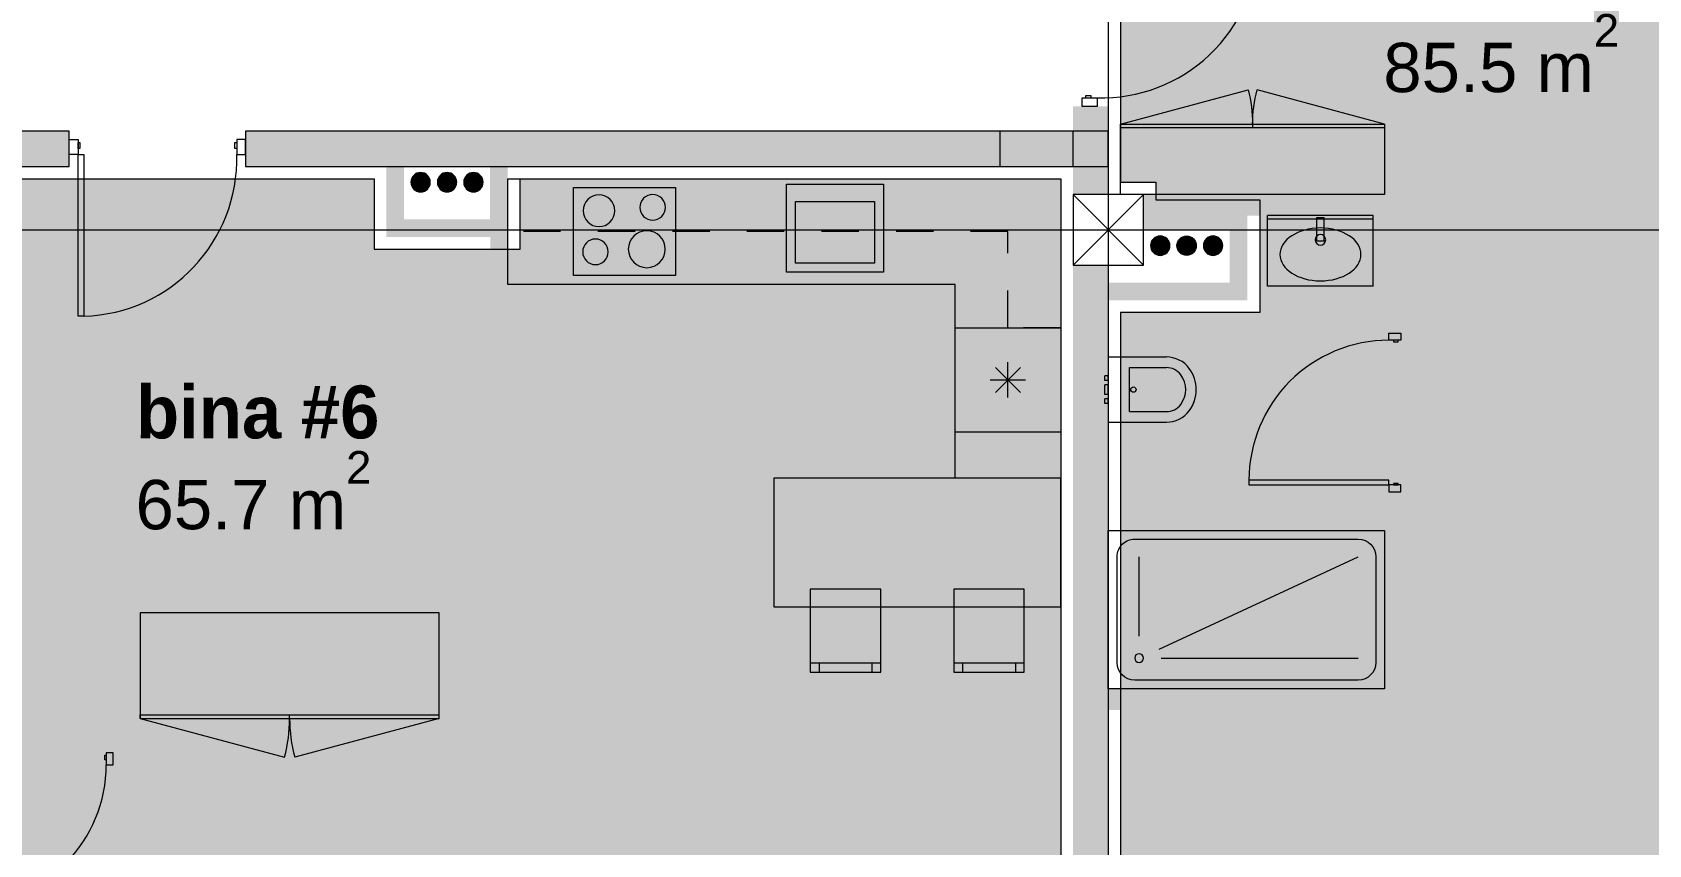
# Model space of a CAD drawing. Header units: millimetres. Extents: x 475159934 to 476245151, y 4620917055 to 4621447368.
# Drawn here: x 475283914 to 475293093, y 4621049937 to 4621054547 of the extents above; entities that cross this region are included whole.
import ezdxf

# ---------------------------------------------------------------- set-up
doc = ezdxf.new("R2010")
doc.units = ezdxf.units.MM
doc.header["$MEASUREMENT"] = 0
doc.linetypes.add('Dashed', pattern=[423.333333, 211.666667, -211.666667])
for name, color, linetype, lineweight in [('2D Drafting - General_Pen_No__1_Pen_No__7', 7, 'Continuous', 0), ('2D Drafting - General_Pen_No__1_Pen_No__7_Pen_No__7', 7, 'Continuous', 0), ('2D Drafting - General_Pen_No__250_Pen_No__2_Pen_No__7', 7, 'Continuous', 0), ('2D Drafting - General_Pen_No__250_Pen_No__7_Pen_No__7', 7, 'Continuous', 0), ('2D Drafting - General_Pen_No__7_Pen_No__7_Pen_No__7', 7, 'Continuous', 0), ('Annotation - Text_Pen_No__7_Pen_No__142', 142, 'Continuous', 0), ('Doors_Pen_No__7_Pen_No__7_Pen_No__7', 7, 'Continuous', 0), ('G-Anno-Nplt_Pen_No__142', 142, 'Continuous', 0), ('G-Anno-Nplt_Pen_No__151', 151, 'Continuous', 0), ('G-Anno-Nplt_Pen_No__4', 7, 'Continuous', 0), ('shaxtebi da milebi_Pen_No__1_Pen_No__1_Pen_No__1', 1, 'Continuous', 0), ('shaxtebi da milebi_Pen_No__5_Pen_No__5_Pen_No__5', 5, 'Continuous', 0), ('zoma_Pen_No__142', 142, 'Continuous', 0), ('zoma_Pen_No__5_Pen_No__5', 5, 'Continuous', 0)]:
    doc.layers.add(name, color=color, linetype=linetype, lineweight=lineweight)
doc.layers.add('New_Interior - Furniture', color=7, linetype='Continuous')
doc.layers.add('zoma', color=7, linetype='Continuous')
doc.layers.add('New_Interior - Furniture _Pen_No__252', color=7, linetype='Continuous', lineweight=0, true_color=0x666666)
doc.layers.add('shaxtebi da milebi_Pen_No__5_Pen_No__5_Pen_No__252', color=7, linetype='Continuous', lineweight=0, true_color=0x666666)
doc.styles.add('GENERATED_STYLE_1', font='arial.ttf')
doc.styles.add('GENERATED_STYLE_3', font='arial.ttf')
doc.styles.add('GENERATED_STYLE_7', font='')
doc.styles.get('GENERATED_STYLE_7').set_extended_font_data('AcadMtavr', bold=True)
doc.dimstyles.new('GENERATED_STYLE__3', dxfattribs={"dimtxt": 200, "dimasz": 64.421331, "dimexe": 0.18, "dimexo": 3, "dimgap": 0, "dimtad": 1, "dimtih": 1, "dimtoh": 1, "dimlfac": 0.001, "dimzin": 0, "dimdsep": 46, "dimtxsty": 'GENERATED_STYLE_3', "dimblk": 'ARROWHEAD_2', "dimblk1": 'ARROWHEAD_2', "dimblk2": 'ARROWHEAD_2', "dimcen": 0.09, "dimclrd": 142, "dimclre": 142, "dimclrt": 142, "dimadec": 0, "dimazin": 0, "dimtfac": 1, "dimtdec": 4, "dimtmove": 0, "dimatfit": 3, "dimfxl": 1, "dimtolj": 1, "dimtzin": 0, "dimarcsym": 0})
doc.dimstyles.new('GENERATED_STYLE__6', dxfattribs={"dimtxt": 200, "dimasz": 64.421331, "dimexe": 0.18, "dimexo": 3, "dimgap": 0, "dimtad": 1, "dimlfac": 0.001, "dimzin": 0, "dimdsep": 46, "dimtxsty": 'GENERATED_STYLE_3', "dimblk": 'ARROWHEAD_2', "dimblk1": 'ARROWHEAD_2', "dimblk2": 'ARROWHEAD_2', "dimcen": 0.09, "dimclrd": 142, "dimclre": 142, "dimclrt": 142, "dimadec": 0, "dimazin": 0, "dimtfac": 1, "dimtdec": 4, "dimtmove": 0, "dimatfit": 3, "dimfxl": 1, "dimtolj": 1, "dimtzin": 0, "dimarcsym": 0})

# ---------------------------------------------------------------- blocks, each defined once
blk = doc.blocks.new('Kitchen Layout 26_6')
at = {"layer": 'New_Interior - Furniture _Pen_No__252', "color": 251, "linetype": 'Continuous', "lineweight": 0, "true_color": 0x666666}
for p, q in [((4009, 734.4), (4009, 534.4)), ((3938.3, 705.1), (4079.7, 563.7)), ((3938.3, 563.7), (4079.7, 705.1)), ((3909, 634.4), (4109, 634.4)), ((3252.1, -27.5), (2802.1, -27.5)), ((2802.1, -27.5), (2802.1, -377.5)), ((3252.1, -377.5), (3252.1, -27.5)), ((2802.1, -377.5), (3252.1, -377.5))]:
    blk.add_line(p, q, dxfattribs=at)
at = {"layer": 'New_Interior - Furniture _Pen_No__252', "color": 251, "linetype": 'Dashed', "lineweight": 0, "true_color": 0x666666}
for p, q in [((4309, 338.2), (4009, 338.2)), ((4009, 338.2), (4009, -207.5)), ((4309, -507.5), (4309, 338.2)), ((4009, -207.5), (1168.5, -207.5)), ((1168.5, -207.5), (1168.5, -507.5)), ((1168.5, -507.5), (4309, -507.5))]:
    blk.add_line(p, q, dxfattribs=at)
at = {"layer": 'New_Interior - Furniture _Pen_No__252', "color": 251, "linetype": 'Continuous', "lineweight": 0, "true_color": 0x666666, "flags": 128}
for points in [[(1168.5, -507.5), (4309, -507.5), (4309, 1192.5), (3709, 1192.5), (3709, 92.5), (1168.5, 92.5)], [(3709, 930.6), (3709, 338.2), (4309, 338.2), (4309, 930.6)], [(2122.1, 42.5), (1542.1, 42.5), (1542.1, -457.5), (2122.1, -457.5)], [(3302.1, 22.5), (2752.1, 22.5), (2752.1, -477.5), (3302.1, -477.5)]]:
    blk.add_lwpolyline(points, close=True, dxfattribs=at)
at = {"layer": 'New_Interior - Furniture _Pen_No__252', "color": 251, "linetype": 'Continuous', "lineweight": 0, "true_color": 0x666666}
for centre, radius in [((1666.8, -92.5), 72.5), ((1958.5, -107.5), 105), ((1687.1, -325.5), 90), ((1991.6, -345), 72.5)]:
    blk.add_circle(centre, radius, dxfattribs=at)
blk = doc.blocks.new('Dining Table Rectangle 24')
at = {"layer": 'New_Interior - Furniture _Pen_No__252', "color": 251, "linetype": 'Continuous', "lineweight": 0, "true_color": 0x666666}
for p, q in [((-557.5, 685), (-557.5, 735)), ((-257.5, 685), (-257.5, 735)), ((257.5, 685), (257.5, 735)), ((557.5, 685), (557.5, 735)), ((-607.5, 685), (-207.5, 685)), ((207.5, 685), (607.5, 685))]:
    blk.add_line(p, q, dxfattribs=at)
at = {"layer": 'New_Interior - Furniture _Pen_No__252', "color": 251, "linetype": 'Continuous', "lineweight": 0, "true_color": 0x666666, "flags": 128}
for points in [[(-607.5, 265), (-207.5, 265), (-207.5, 735), (-607.5, 735)], [(207.5, 265), (607.5, 265), (607.5, 735), (207.5, 735)], [(-815, -365), (815, -365), (815, 365), (-815, 365)]]:
    blk.add_lwpolyline(points, close=True, dxfattribs=at)
blk = doc.blocks.new('Shower Tray 26')
at = {"layer": 'New_Interior - Furniture _Pen_No__252', "color": 251, "linetype": 'Continuous', "lineweight": 0, "true_color": 0x666666}
for p, q in [((750, 1519.1), (150, 1519.1)), ((50, 1419.1), (50, 150)), ((175, 300), (175, 1419.1)), ((226.4, 288.9), (750, 1419.1)), ((850, 150), (850, 1419.1)), ((300, 175), (750, 175)), ((150, 50), (750, 50))]:
    blk.add_line(p, q, dxfattribs=at)
at = {"layer": 'New_Interior - Furniture _Pen_No__252', "color": 251, "linetype": 'Continuous', "lineweight": 0, "true_color": 0x666666, "flags": 128}
blk.add_lwpolyline([(900, 0), (900, 1569.1), (0, 1569.1), (0, 0)], close=True, dxfattribs=at)
at = {"layer": 'New_Interior - Furniture _Pen_No__252', "color": 251, "linetype": 'Continuous', "lineweight": 0, "true_color": 0x666666}
blk.add_circle((175, 175), 25, dxfattribs=at)
for centre, start, end in [((150, 1419.1), 90, 180), ((750, 1419.1), 0, 90), ((150, 150), 180, 270), ((750, 150), 270, 0)]:
    blk.add_arc(centre, 100, start, end, dxfattribs=at)
blk = doc.blocks.new('Multi-Basin Counter 26')
at = {"layer": 'New_Interior - Furniture _Pen_No__252', "color": 251, "linetype": 'Continuous', "lineweight": 0, "true_color": 0x666666}
for p, q in [((-300, 0), (300, 0)), ((-300, -400), (-300, 0)), ((300, -400), (300, 0)), ((-300, -20), (300, -20)), ((-300, -400), (300, -400))]:
    blk.add_line(p, q, dxfattribs=at)
at = {"layer": 'New_Interior - Furniture _Pen_No__252', "color": 251, "linetype": 'Continuous', "lineweight": 0, "true_color": 0x666666, "flags": 128}
blk.add_lwpolyline([(-20, -145), (20, -145), (20, -10), (-20, -10)], close=True, dxfattribs=at)
at = {"layer": 'New_Interior - Furniture _Pen_No__252', "color": 251, "linetype": 'Continuous', "lineweight": 0, "true_color": 0x666666}
blk.add_circle((0, -137.1895), 30, dxfattribs=at)
blk.add_ellipse((0, -220), major_axis=(230, 0), ratio=0.652173913, dxfattribs=at)
blk = doc.blocks.new('Bidet 26')
at = {"layer": 'New_Interior - Furniture _Pen_No__252', "color": 251, "linetype": 'Continuous', "lineweight": 0, "true_color": 0x666666}
for p, q in [((185, 0), (-185, 0)), ((-78.5, 20), (-74.5, 20)), ((-78.5, 0), (-78.5, 20)), ((-74.5, 20), (-65, 20)), ((-65, 20), (-55.5, 20)), ((-55.5, 20), (-51.5, 20)), ((-51.5, 0), (-51.5, 20)), ((-27, 20), (-19.1, 20)), ((-27, 0), (-27, 20)), ((-19.1, 20), (0, 20)), ((0, 20), (19.1, 20)), ((0, 0), (19.1, 0)), ((19.1, 20), (27, 20)), ((19.1, 0), (27, 0)), ((27, 0), (27, 20)), ((51.5, 20), (55.5, 20)), ((51.5, 0), (51.5, 20)), ((51.5, 0), (55.5, 0)), ((55.5, 20), (65, 20)), ((55.5, 0), (65, 0)), ((65, 20), (74.5, 20)), ((65, 0), (74.5, 0)), ((74.5, 20), (78.5, 20)), ((74.5, 0), (78.5, 0)), ((78.5, 0), (78.5, 20)), ((185, 0), (185, -330)), ((-185, 0), (-185, -330)), ((-78.5, 0), (-74.5, 0)), ((-74.5, 0), (-65, 0)), ((-65, 0), (-55.5, 0)), ((-55.5, 0), (-51.5, 0)), ((-27, 0), (-19.1, 0)), ((-19.1, 0), (0, 0)), ((-125, -120), (-125, -330)), ((-125, -120), (125, -120)), ((125, -120), (125, -330))]:
    blk.add_line(p, q, dxfattribs=at)
blk.add_circle((0, -142.5), 15, dxfattribs=at)
for centre, radius, start, end in [((-22.5, -330), 162.5, 180, 233.1301), ((-22.5, -330), 162.5, 180, 233.1301), ((-22.5, -330), 102.5, 180, 233.1301), ((22.5, -330), 102.5, 306.8699, 0), ((22.5, -330), 162.5, 306.8699, 0), ((0, -300), 140, 233.1301, 306.8699), ((0, -300), 200, 233.1301, 306.8699), ((0, -300), 200, 233.1301, 270)]:
    blk.add_arc(centre, radius, start, end, dxfattribs=at)
blk = doc.blocks.new('Wardrobe 01 26_2')
at = {"layer": 'New_Interior - Furniture _Pen_No__252', "color": 251, "linetype": 'Continuous', "lineweight": 0, "true_color": 0x666666}
for p, q in [((0, 20), (1499.1, 20)), ((0, 0), (0, 20)), ((0, 0), (724, -194)), ((749.5, 0), (749.5, 20)), ((1499.1, 0), (775.1, -194))]:
    blk.add_line(p, q, dxfattribs=at)
at = {"layer": 'New_Interior - Furniture _Pen_No__252', "color": 251, "linetype": 'Continuous', "lineweight": 0, "true_color": 0x666666, "flags": 128}
blk.add_lwpolyline([(0, 0), (1499.1, 0), (1499.1, 400), (0, 400)], close=True, dxfattribs=at)
at = {"layer": 'New_Interior - Furniture _Pen_No__252', "color": 251, "linetype": 'Continuous', "lineweight": 0, "true_color": 0x666666}
for centre, start, end in [((0, 0), 345, 0), ((1499.1, 0), 180, 195)]:
    blk.add_arc(centre, 749.5, start, end, dxfattribs=at)
blk = doc.blocks.new('Wardrobe 01 26_11')
at = {"layer": 'New_Interior - Furniture _Pen_No__252', "color": 251, "linetype": 'Continuous', "lineweight": 0, "true_color": 0x666666}
for p, q in [((0, 20), (1696.9, 20)), ((0, 0), (0, 20)), ((0, 0), (819.5, -219.6)), ((848.4, 0), (848.4, 20)), ((1696.9, 0), (877.3, -219.6))]:
    blk.add_line(p, q, dxfattribs=at)
at = {"layer": 'New_Interior - Furniture _Pen_No__252', "color": 251, "linetype": 'Continuous', "lineweight": 0, "true_color": 0x666666, "flags": 128}
blk.add_lwpolyline([(0, 0), (1696.9, 0), (1696.9, 600), (0, 600)], close=True, dxfattribs=at)
at = {"layer": 'New_Interior - Furniture _Pen_No__252', "color": 251, "linetype": 'Continuous', "lineweight": 0, "true_color": 0x666666}
for centre, start, end in [((0, 0), 345, 0), ((1696.9, 0), 180, 195)]:
    blk.add_arc(centre, 848.4, start, end, dxfattribs=at)
blk = doc.blocks.new('*D723', base_point=(475826095.8, 4621095193.2))
at = {"layer": 'zoma_Pen_No__142', "color": 142, "linetype": 'Continuous', "lineweight": 0, "transparency": 16777216}
for p, q in [((475283348.8, 4621039807.2), (475283299.9, 4621039722.4)), ((475283324.3, 4621039701.2), (475283324.3, 4621039828.4)), ((475283324.3, 4621039764.8), (475289824.3, 4621039764.8)), ((475289848.8, 4621039807.2), (475289799.9, 4621039722.4)), ((475289824.3, 4621039701.2), (475289824.3, 4621039828.4))]:
    blk.add_line(p, q, dxfattribs=at)
at = {"layer": 'zoma_Pen_No__142', "color": 142, "lineweight": 0, "transparency": 16777216, "char_height": 200, "attachment_point": 7, "style": 'GENERATED_STYLE_3'}
for s, insert in [('\\A1;{\\pql;\\fArial|b0|i0|c204|p0;\\W1.000000;6.50}', (475286307.4, 4621039804.8)), ('\\A1;{\\pql;\\fArial|b0|i0|c204|p0;\\W1.000000;0.40}', (475289266, 4621039804.8))]:
    blk.add_mtext(s, dxfattribs=dict(at, insert=insert))
blk = doc.blocks.new('ARROWHEAD_2')
at = {"color": 0, "linetype": 'Continuous', "lineweight": 0}
for p, q in [((0, 0), (-1, 0)), ((-0.38, -0.66), (0.38, 0.66))]:
    blk.add_line(p, q, dxfattribs=at)
blk = doc.blocks.new('*D724', base_point=(475826095.8, 4621095193.2))
at = {"layer": 'zoma_Pen_No__142', "color": 142, "linetype": 'Continuous', "lineweight": 0, "transparency": 16777216}
for p, q in [((475289848.8, 4621039807.2), (475289799.9, 4621039722.4)), ((475289824.3, 4621039701.2), (475289824.3, 4621039828.4)), ((475289824.3, 4621039764.8), (475290224.3, 4621039764.8)), ((475290248.8, 4621039807.2), (475290199.9, 4621039722.4)), ((475290224.3, 4621039701.2), (475290224.3, 4621039828.4))]:
    blk.add_line(p, q, dxfattribs=at)
blk = doc.blocks.new('*D725', base_point=(475826095.8, 4621095193.2))
at = {"layer": 'zoma_Pen_No__142', "color": 142, "linetype": 'Continuous', "lineweight": 0, "transparency": 16777216}
for p, q in [((475290248.8, 4621039807.2), (475290199.9, 4621039722.4)), ((475290224.3, 4621039701.2), (475290224.3, 4621039828.4)), ((475290224.3, 4621039764.8), (475296724.3, 4621039764.8)), ((475296748.8, 4621039807.2), (475296699.9, 4621039722.4)), ((475296724.3, 4621039701.2), (475296724.3, 4621039828.4))]:
    blk.add_line(p, q, dxfattribs=at)
at = {"layer": 'zoma_Pen_No__142', "color": 142, "lineweight": 0, "transparency": 16777216, "char_height": 200, "attachment_point": 7, "style": 'GENERATED_STYLE_3'}
for s, insert in [('\\A1;{\\pql;\\fArial|b0|i0|c204|p0;\\W1.000000;6.50}', (475293207.4, 4621039804.8)), ('\\A1;{\\pql;\\fArial|b0|i0|c204|p0;\\W1.000000;0.40}', (475296166, 4621039804.8))]:
    blk.add_mtext(s, dxfattribs=dict(at, insert=insert))
blk = doc.blocks.new('*D731', base_point=(475826095.8, 4621095193.2))
at = {"layer": 'zoma_Pen_No__142', "color": 142, "linetype": 'Continuous', "lineweight": 0, "transparency": 16777216}
for p, q in [((475299991.8, 4621061026.7), (475299991.8, 4621061068.1)), ((475300055.4, 4621061026.7), (475299928.2, 4621061026.7)), ((475300034.2, 4621061002.2), (475299949.4, 4621061051.2)), ((475299991.8, 4621041672.1), (475299991.8, 4621061026.7)), ((475299949.4, 4621041696.5), (475300034.2, 4621041647.6)), ((475300055.4, 4621041672.1), (475299928.2, 4621041672.1)), ((475299991.8, 4621041630.6), (475299991.8, 4621041672.1))]:
    blk.add_line(p, q, dxfattribs=at)
at = {"layer": 'zoma_Pen_No__142', "color": 142, "lineweight": 0, "transparency": 16777216, "insert": (475299951.8, 4621051006.2), "char_height": 200, "attachment_point": 7, "rotation": 90, "style": 'GENERATED_STYLE_3'}
blk.add_mtext('\\A1;{\\pql;\\fArial|b0|i0|c204|p0;\\W1.000000;19.35}', dxfattribs=at)

msp = doc.modelspace()

# ---------------------------------------------------------------- hatches: boundary and pattern name
at = {"layer": '2D Drafting - General_Pen_No__250_Pen_No__2_Pen_No__7', "linetype": 'Continuous', "lineweight": 0}
for points in [[(475286613.899, 4621053386.627), (475286515.775, 4621053386.627), (475286515.775, 4621053116.611), (475286613.899, 4621053116.611)], [(475284527.041, 4621051378.03), (475284428.918, 4621051378.03), (475284428.918, 4621050479.37), (475284527.041, 4621050479.37)], [(475284373.918, 4621050379.646), (475284373.918, 4621050479.37), (475284527.041, 4621050479.37), (475284527.041, 4621050379.646)]]:
    msp.add_hatch(color=7, dxfattribs=at).paths.add_polyline_path(points)
at = {"layer": '2D Drafting - General_Pen_No__250_Pen_No__7_Pen_No__7', "linetype": 'Continuous', "lineweight": 0}
for points in [[(475290024.343, 4621054126.696), (475290024.343, 4621053626.696), (475289824.343, 4621053626.696), (475289824.343, 4621054126.696)], [(475291713.397, 4621054026.696), (475291713.397, 4621052839.183), (475291593.397, 4621052839.183), (475291593.397, 4621053506.908), (475290224.343, 4621053506.908), (475290224.343, 4621053626.696), (475291593.397, 4621053626.696), (475291593.397, 4621054026.696)], [(475284124.343, 4621053786.627), (475284124.343, 4621053986.627), (475283124.343, 4621053986.627), (475283124.343, 4621053786.627)], [(475290024.343, 4621053786.627), (475290024.343, 4621053986.627), (475285124.343, 4621053986.627), (475285124.343, 4621053786.627)], [(475289824.343, 4621053786.621), (475289824.343, 4621053986.621), (475289408.952, 4621053986.621), (475289408.952, 4621053786.621)], [(475286513.711, 4621053786.627), (475286613.899, 4621053786.627), (475286613.899, 4621053386.627), (475285924.711, 4621053386.627), (475285924.711, 4621053786.627), (475286024.341, 4621053786.627), (475286024.341, 4621053486.627), (475286513.711, 4621053486.627)], [(475290814.531, 4621053026.682), (475290024.343, 4621053026.682), (475290024.343, 4621053126.682), (475290714.343, 4621053126.682), (475290714.343, 4621053426.689), (475290224.343, 4621053426.689), (475290224.343, 4621053526.682), (475290714.343, 4621053526.682), (475290814.531, 4621053526.682)], [(475290024.343, 4621053226.696), (475290024.343, 4621046226.696), (475289824.343, 4621046226.696), (475289824.343, 4621053226.696)], [(475291713.397, 4621050820.866), (475291713.397, 4621050700.866), (475290024.343, 4621050700.866), (475290024.343, 4621050820.866), (475291593.397, 4621050820.866), (475291593.397, 4621051939.183), (475291713.397, 4621051939.183)], [(475286223.918, 4621051378.03), (475284527.041, 4621051378.03), (475284527.041, 4621051279.907), (475286223.918, 4621051279.907), (475286223.918, 4621046826.693), (475286343.918, 4621046826.693), (475286343.918, 4621051378.03)]]:
    msp.add_hatch(color=7, dxfattribs=at).paths.add_polyline_path(points)
at = {"layer": 'G-Anno-Nplt_Pen_No__151', "linetype": 'Continuous', "lineweight": 0, "true_color": 0x1f2f3f}
for points in [[(475290094.343, 4621055177.046), (475290094.343, 4621053696.689), (475290294.343, 4621053696.689), (475290294.343, 4621053596.689), (475290884.531, 4621053596.689), (475290884.531, 4621052956.689), (475290094.343, 4621052956.689), (475290094.343, 4621046296.696), (475290294.343, 4621046296.696), (475290294.343, 4621046096.696), (475293554.343, 4621046096.696), (475293554.343, 4621048396.696), (475296854.343, 4621048396.696), (475296854.343, 4621052566.501), (475296454.343, 4621052566.501), (475296454.343, 4621053396.689), (475296654.343, 4621053396.689), (475296654.343, 4621053696.689), (475296854.343, 4621053696.689), (475296854.343, 4621059656.696), (475293356.941, 4621059656.696), (475293356.941, 4621060756.689), (475290294.343, 4621060756.689), (475290294.343, 4621060556.689), (475290294.343, 4621057689.854), (475290224.343, 4621057689.854), (475290224.343, 4621055937.065), (475290624.343, 4621055937.065), (475290624.343, 4621055177.046)], [(475289754.343, 4621046896.693), (475286153.925, 4621046896.693), (475286153.925, 4621046096.693), (475283394.343, 4621046096.693), (475283394.343, 4621046282.061), (475282854.343, 4621046282.061), (475282854.343, 4621046096.693), (475280494.343, 4621046096.693), (475280494.343, 4621051550.187), (475280424.343, 4621051550.187), (475280424.343, 4621053226.686), (475280623.918, 4621053226.686), (475282684.156, 4621053226.686), (475282684.156, 4621052826.686), (475283224.344, 4621052826.686), (475283224.344, 4621053226.686), (475283324.343, 4621053226.686), (475283394.343, 4621053226.686), (475283394.343, 4621053716.611), (475285854.711, 4621053716.611), (475285854.711, 4621053316.611), (475286683.899, 4621053316.611), (475286683.899, 4621053716.611), (475289754.343, 4621053716.611)]]:
    msp.add_hatch(color=169, dxfattribs=at).paths.add_polyline_path(points)
at = {"layer": 'shaxtebi da milebi_Pen_No__1_Pen_No__1_Pen_No__1', "linetype": 'Continuous', "lineweight": 0}
for points in [[(475286174.341, 4621053696.627, -1), (475286064.341, 4621053696.627, -1)], [(475290374.343, 4621053336.682, -1), (475290264.343, 4621053336.682, -1)]]:
    msp.add_hatch(color=1, dxfattribs=at).paths.add_polyline_path(points)
at = {"layer": 'shaxtebi da milebi_Pen_No__5_Pen_No__5_Pen_No__252', "linetype": 'Continuous', "lineweight": 0, "true_color": 0x666666}
for points in [[(475286474.341, 4621053696.627, 1), (475286364.341, 4621053696.627, 1)], [(475290674.343, 4621053336.682, 1), (475290564.343, 4621053336.682, 1)]]:
    msp.add_hatch(color=251, dxfattribs=at).paths.add_polyline_path(points)
at = {"layer": 'shaxtebi da milebi_Pen_No__5_Pen_No__5_Pen_No__5', "linetype": 'Continuous', "lineweight": 0}
for points in [[(475286269.341, 4621053751.627, 1), (475286269.341, 4621053641.627, 1)], [(475290469.343, 4621053391.682, -1), (475290469.343, 4621053281.682, -1)]]:
    msp.add_hatch(color=5, dxfattribs=at).paths.add_polyline_path(points)

# ---------------------------------------------------------------- linework, layer by layer
at = {"layer": '2D Drafting - General_Pen_No__1_Pen_No__7', "color": 7, "linetype": 'Continuous', "lineweight": 0}
for p, q in [((475290224.343, 4621053226.696), (475289824.343, 4621053626.696)), ((475289824.343, 4621053226.696), (475290224.343, 4621053626.696))]:
    msp.add_line(p, q, dxfattribs=at)
at = {"layer": '2D Drafting - General_Pen_No__1_Pen_No__7', "color": 7, "linetype": 'Continuous', "lineweight": 0, "flags": 128}
msp.add_lwpolyline([(475289824.343, 4621053226.696), (475290224.343, 4621053226.696), (475290224.343, 4621053626.696), (475289824.343, 4621053626.696)], close=True, dxfattribs=at)
at = {"layer": '2D Drafting - General_Pen_No__1_Pen_No__7_Pen_No__7', "color": 7, "linetype": 'Continuous', "lineweight": 0}
for centre, start, end in [((475289986.095, 4621055068.974), 268.396194, 358.396194), ((475284182.065, 4621053829.718), 271.603806, 1.603806)]:
    msp.add_arc(centre, 893.239, start, end, dxfattribs=at)
at = {"layer": '2D Drafting - General_Pen_No__250_Pen_No__7_Pen_No__7', "color": 7, "linetype": 'Continuous', "lineweight": 0, "flags": 128}
for points in [[(475284124.343, 4621053786.627), (475284124.343, 4621053986.627), (475283124.343, 4621053986.627), (475283124.343, 4621053786.627)], [(475290024.343, 4621053786.627), (475290024.343, 4621053986.627), (475285124.343, 4621053986.627), (475285124.343, 4621053786.627)], [(475289824.343, 4621053786.621), (475289824.343, 4621053986.621), (475289408.952, 4621053986.621), (475289408.952, 4621053786.621)]]:
    msp.add_lwpolyline(points, close=True, dxfattribs=at)
at = {"layer": '2D Drafting - General_Pen_No__7_Pen_No__7_Pen_No__7', "color": 7, "linetype": 'Continuous', "lineweight": 0}
for centre, start, end in [((475291617.601, 4621052005.361), 89.9998025, 180.001484), ((475283540.096, 4621050390.874), 270, 0.0016803)]:
    msp.add_arc(centre, 794.311, start, end, dxfattribs=at)
at = {"layer": 'Doors_Pen_No__7_Pen_No__7_Pen_No__7', "color": 7, "linetype": 'Continuous', "lineweight": 0, "flags": 128}
for points in [[(475289876.428, 4621054126.696), (475289876.428, 4621054176.085), (475289961.095, 4621054176.085), (475289961.095, 4621054126.696)], [(475289894.428, 4621054187.196), (475289894.428, 4621054176.085), (475289927.762, 4621054176.085), (475289927.762, 4621054187.196)], [(475284124.343, 4621053939.384), (475284173.732, 4621053939.384), (475284173.732, 4621053854.718), (475284124.343, 4621053854.718)], [(475284173.732, 4621053921.384), (475284184.843, 4621053921.384), (475284184.843, 4621053888.051), (475284173.732, 4621053888.051)], [(475285063.843, 4621053921.384), (475285074.954, 4621053921.384), (475285074.954, 4621053888.051), (475285063.843, 4621053888.051)], [(475285124.343, 4621053939.384), (475285074.954, 4621053939.384), (475285074.954, 4621053854.718), (475285124.343, 4621053854.718)], [(475284173.732, 4621053854.718), (475284207.065, 4621053854.718), (475284207.065, 4621052936.829), (475284173.732, 4621052936.829)], [(475291685.336, 4621052839.185), (475291685.337, 4621052799.674), (475291617.604, 4621052799.672), (475291617.603, 4621052839.183)], [(475291670.937, 4621052790.784), (475291670.937, 4621052799.673), (475291644.27, 4621052799.672), (475291644.271, 4621052790.784)], [(475291617.602, 4621051978.694), (475291617.601, 4621052005.361), (475290823.29, 4621052005.34), (475290823.291, 4621051978.673)], [(475291685.336, 4621051939.185), (475291685.335, 4621051978.696), (475291617.602, 4621051978.694), (475291617.603, 4621051939.183)], [(475291670.935, 4621051978.695), (475291670.935, 4621051987.584), (475291644.268, 4621051987.584), (475291644.268, 4621051978.695)], [(475284325.518, 4621050444.231), (475284334.407, 4621050444.231), (475284334.407, 4621050417.564), (475284325.518, 4621050417.564)], [(475284373.918, 4621050458.631), (475284334.407, 4621050458.631), (475284334.407, 4621050390.898), (475284373.918, 4621050390.898)]]:
    msp.add_lwpolyline(points, close=True, dxfattribs=at)
at = {"layer": 'G-Anno-Nplt_Pen_No__4', "color": 7, "linetype": 'Continuous', "lineweight": 0, "flags": 128}
msp.add_lwpolyline([(475293356.941, 4621060756.689), (475290294.343, 4621060756.689), (475290294.343, 4621060556.689), (475290294.343, 4621057689.854), (475290224.343, 4621057689.854), (475290224.343, 4621055937.065), (475290624.343, 4621055937.065), (475290624.343, 4621055177.046), (475290094.343, 4621055177.046), (475290094.343, 4621053696.689), (475290294.343, 4621053696.689), (475290294.343, 4621053596.689), (475290884.531, 4621053596.689), (475290884.531, 4621052956.689), (475290094.343, 4621052956.689), (475290094.343, 4621046296.696), (475290294.343, 4621046296.696), (475290294.343, 4621046096.696), (475293554.343, 4621046096.696)], dxfattribs=at)
msp.add_lwpolyline([(475289754.343, 4621046896.693), (475286153.925, 4621046896.693), (475286153.925, 4621046096.693), (475283394.343, 4621046096.693), (475283394.343, 4621046282.061), (475282854.343, 4621046282.061), (475282854.343, 4621046096.693), (475280494.343, 4621046096.693), (475280494.343, 4621051550.187), (475280424.343, 4621051550.187), (475280424.343, 4621053226.686), (475280623.918, 4621053226.686), (475282684.156, 4621053226.686), (475282684.156, 4621052826.686), (475283224.344, 4621052826.686), (475283224.344, 4621053226.686), (475283324.343, 4621053226.686), (475283394.343, 4621053226.686), (475283394.343, 4621053716.611), (475285854.711, 4621053716.611), (475285854.711, 4621053316.611), (475286683.899, 4621053316.611), (475286683.899, 4621053716.611), (475289754.343, 4621053716.611)], close=True, dxfattribs=at)
at = {"layer": 'shaxtebi da milebi_Pen_No__1_Pen_No__1_Pen_No__1', "color": 1, "linetype": 'Continuous', "lineweight": 0, "flags": 128}
for points in [[(475286174.341, 4621053696.627, 1), (475286064.341, 4621053696.627, 1)], [(475290374.343, 4621053336.682, 1), (475290264.343, 4621053336.682, 1)]]:
    msp.add_lwpolyline(points, format="xyb", close=True, dxfattribs=at)
at = {"layer": 'shaxtebi da milebi_Pen_No__5_Pen_No__5_Pen_No__252', "color": 251, "linetype": 'Continuous', "lineweight": 0, "true_color": 0x666666, "flags": 128}
for points in [[(475286474.341, 4621053696.627, 1), (475286364.341, 4621053696.627, 1)], [(475290674.343, 4621053336.682, 1), (475290564.343, 4621053336.682, 1)]]:
    msp.add_lwpolyline(points, format="xyb", close=True, dxfattribs=at)
at = {"layer": 'shaxtebi da milebi_Pen_No__5_Pen_No__5_Pen_No__5', "color": 5, "linetype": 'Continuous', "lineweight": 0, "flags": 128}
for points in [[(475286269.341, 4621053751.627, 1), (475286269.341, 4621053641.627, 1)], [(475290469.343, 4621053391.682, -1), (475290469.343, 4621053281.682, -1)]]:
    msp.add_lwpolyline(points, format="xyb", close=True, dxfattribs=at)
at = {"layer": 'zoma_Pen_No__5_Pen_No__5', "color": 5, "linetype": 'Continuous', "lineweight": 0}
for p, q in [((475290024.343, 4621064307.672), (475290024.343, 4621036072.741)), ((475229343.792, 4621053426.689), (475300771.399, 4621053426.689))]:
    msp.add_line(p, q, dxfattribs=at)

# ---------------------------------------------------------------- block references
at = {"layer": 'New_Interior - Furniture', "color": 1, "linetype": 'Continuous', "lineweight": 0, "xscale": -1, "zscale": 1000}
for name, p, rotation in [('Wardrobe 01 26_2', (475290094.343, 4621054026.696), 180), ('Kitchen Layout 26_6', (475285445.361, 4621053209.1), 180), ('Shower Tray 26', (475290024.343, 4621050820.866), 270)]:
    msp.add_blockref(name, p, dxfattribs=dict(at, rotation=rotation))
msp.add_blockref('Multi-Basin Counter 26', (475291229.241, 4621053506.908), dxfattribs=at)
at = {"layer": 'New_Interior - Furniture', "color": 1, "linetype": 'Continuous', "lineweight": 0, "zscale": 1000}
for name, p, rotation in [('Bidet 26', (475290024.343, 4621052519.748), 90), ('Dining Table Rectangle 24', (475288939.343, 4621051651.611), 180)]:
    msp.add_blockref(name, p, dxfattribs=dict(at, rotation=rotation))
msp.add_blockref('Wardrobe 01 26_11', (475284527.042, 4621050653.259), dxfattribs=at)

# ---------------------------------------------------------------- texts
at = {"layer": 'Annotation - Text_Pen_No__7_Pen_No__142', "color": 142, "linetype": 'Continuous', "lineweight": 0, "insert": (475285194.19, 4621052542.767), "char_height": 300, "attachment_point": 2, "style": 'GENERATED_STYLE_7'}
msp.add_mtext('\\A1;{\\pqc;\\fAcadMtavr|b1|i0|c0|p0;\\W1.000000;bina #\\fAcadMtavr|b1|i0|c0|p0;\\W1.000000;6}', dxfattribs=at)
at = {"layer": 'G-Anno-Nplt_Pen_No__142', "color": 142, "lineweight": 0, "char_height": 280, "attachment_point": 7, "style": 'GENERATED_STYLE_1'}
for s, insert in [('{\\fArial|b0|i0|c204|p0;85.5 m{\\H0.66x;\\S2^  ;}}', (475291586.236, 4621054203.974)), ('{\\fArial|b0|i0|c204|p0;65.7 m{\\H0.66x;\\S2^  ;}}', (475284500.515, 4621051723.165))]:
    msp.add_mtext(s, dxfattribs=dict(at, insert=insert))

# ---------------------------------------------------------------- dimensions: what is measured, and where the dimension line sits
at = {"layer": 'zoma', "color": 142, "linetype": 'Continuous', "lineweight": 0}
dim = msp.add_linear_dim(base=(475299991.81, 4621061026.688), p1=(475233700.384, 4621041672.053), p2=(475255415.89, 4621061026.688), angle=90, dimstyle='GENERATED_STYLE__6', dxfattribs=at)
dim.commit()
dim.dimension.update_dxf_attribs({"geometry": '*D731', "text_midpoint": (475299851.81, 4621051341.197), "dimtype": 160, "text_rotation": 90})
for base, p1, p2, picture, middle in [((475289824.342, 4621039764.813), (475283324.342, 4621057015.179), (475289824.342, 4621057015.179), '*D723', (475286566.338, 4621039904.813)), ((475290224.342, 4621039764.813), (475289824.342, 4621057015.179), (475290224.342, 4621057015.179), '*D724', (475289524.921, 4621039904.813)), ((475296724.342, 4621039764.813), (475290224.342, 4621057015.179), (475296724.342, 4621057015.179), '*D725', (475293466.338, 4621039904.813))]:
    dim = msp.add_linear_dim(base=base, p1=p1, p2=p2, dimstyle='GENERATED_STYLE__3', dxfattribs=at)
    dim.commit()
    dim.dimension.update_dxf_attribs({"geometry": picture, "text_midpoint": middle, "dimtype": 160})

doc.saveas('drawing.dxf')
